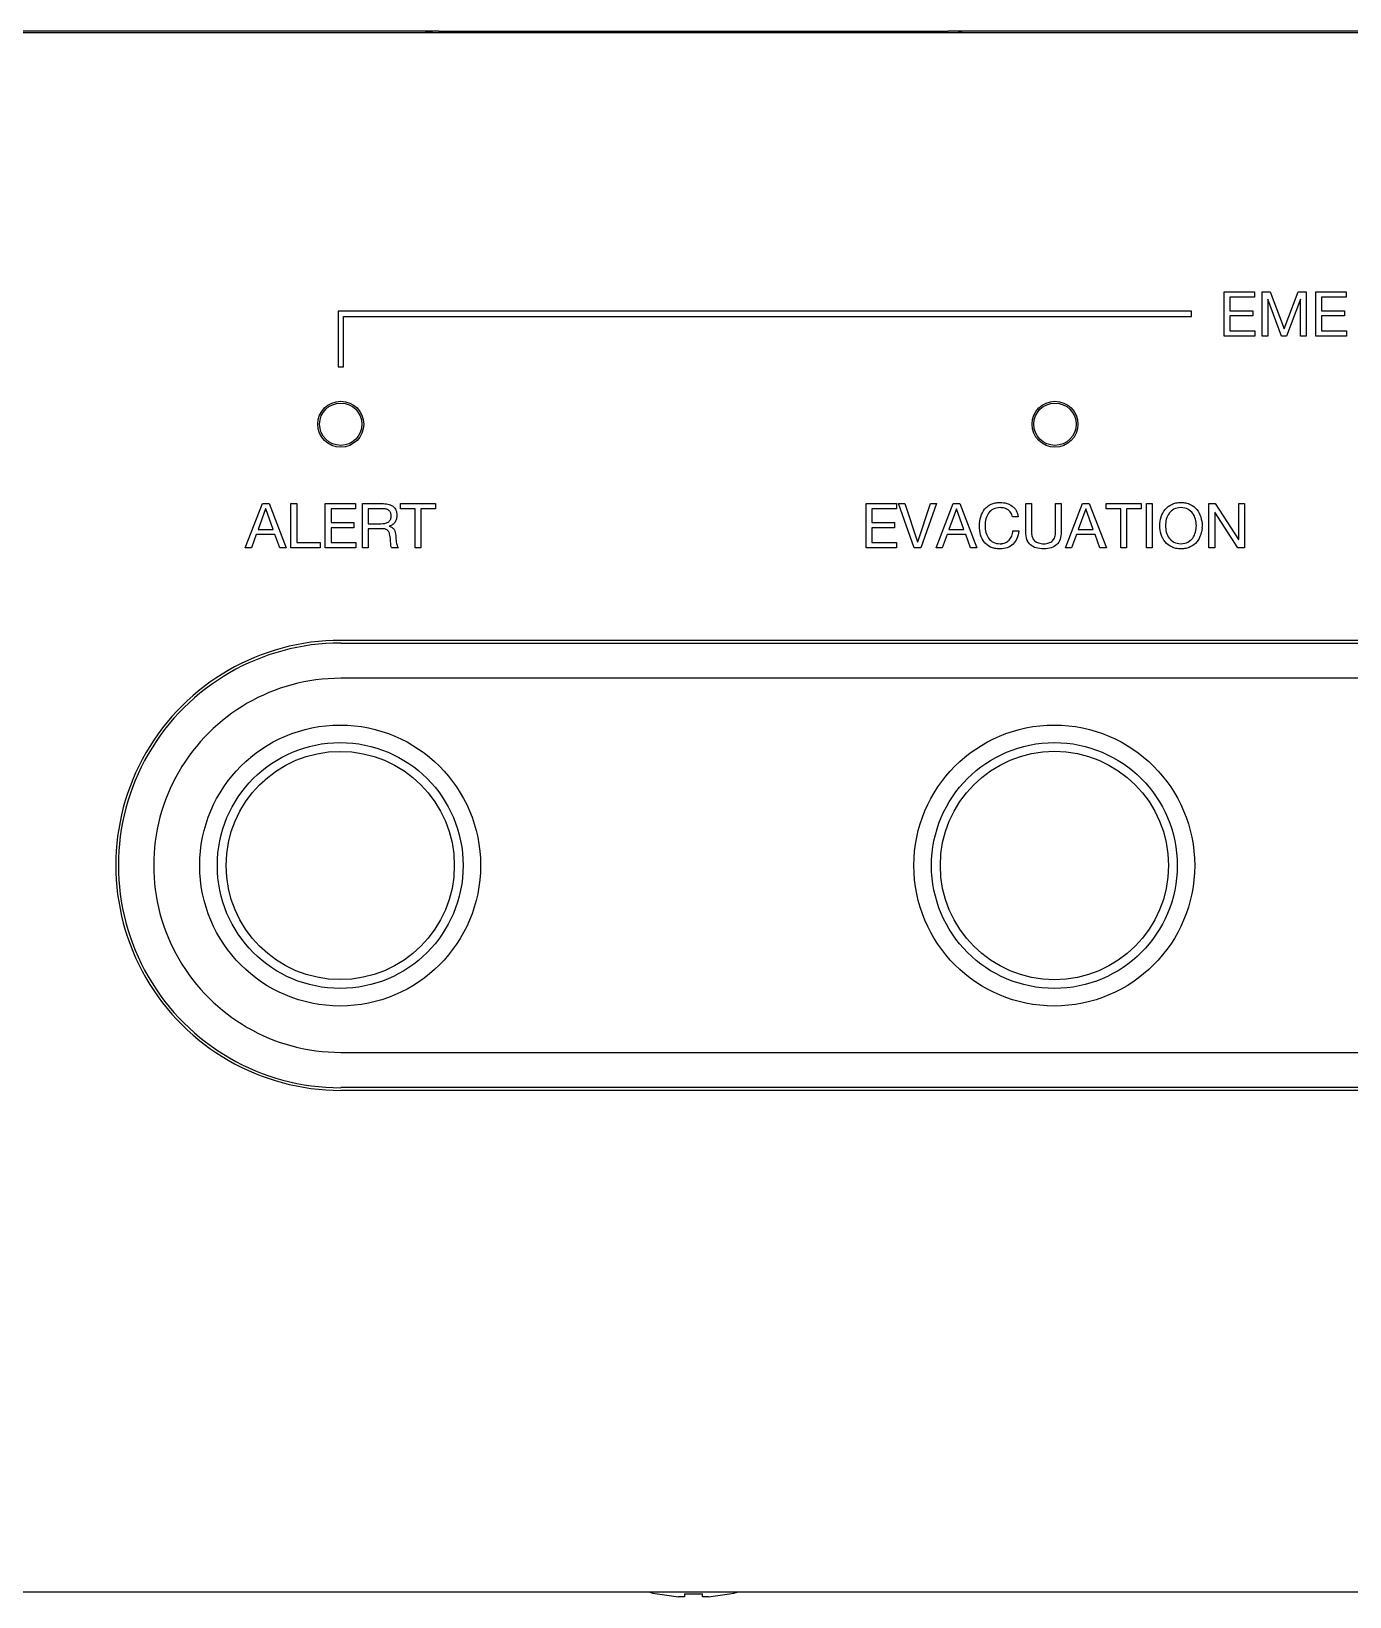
# Model space of a CAD drawing. Header units: millimetres. Extents: x 2974 to 5671, y 1205 to 3288.
# Drawn here: x 4236.94 to 4251.77, y 3073.58 to 3091.18 of the extents above; entities that cross this region are included whole.
import ezdxf

# ---------------------------------------------------------------- set-up
doc = ezdxf.new("R2010")
doc.units = ezdxf.units.MM
doc.linetypes.add('atContinuous2', pattern=[0])
doc.layers.add('Layer 1', color=7, linetype='Continuous')

# ---------------------------------------------------------------- blocks, each defined once
blk = doc.blocks.new('TOA')
at = {"layer": 'Layer 1', "color": 0}
for points in [[(2239.958, 474.483), (2149.977, 474.483)], [(2149.991, 474.417), (2478.331, 474.417)], [(2239.333, 474.458), (2239.23, 474.417)], [(2239.622, 474.481), (2239.333, 474.458)], [(2239.949, 474.483), (2239.622, 474.482)], [(2239.958, 474.483), (2239.949, 474.483)], [(2239.958, 474.483), (2240.823, 474.483)], [(2240.823, 474.483), (2241.647, 474.483)], [(2241.647, 474.483), (2265.556, 474.483), (2266.38, 474.483)], [(2266.38, 474.483), (2267.246, 474.483)], [(2267.514, 474.482), (2267.246, 474.482)], [(2389.147, 474.483), (2267.247, 474.483)], [(2267.778, 474.47), (2267.514, 474.482)], [(2267.975, 474.43), (2267.778, 474.471)], [(2267.995, 474.417), (2267.975, 474.43)], [(2282.024, 460.536), (2283.649, 460.536)], [(2282.024, 458.175), (2282.024, 460.536)], [(2282.331, 460.26), (2282.331, 459.524)], [(2283.649, 460.26), (2282.331, 460.26)], [(2283.649, 460.536), (2283.649, 460.26)], [(2284.047, 460.536), (2284.479, 460.536)], [(2284.047, 458.175), (2284.047, 460.536)], [(2284.354, 460.14), (2284.354, 458.176)], [(2284.361, 460.14), (2284.354, 460.14)], [(2285.097, 458.175), (2284.361, 460.139)], [(2284.479, 460.536), (2285.226, 458.553)], [(2285.226, 458.553), (2285.977, 460.536)], [(2286.102, 460.14), (2285.365, 458.176)], [(2285.977, 460.536), (2286.408, 460.536)], [(2286.102, 458.175), (2286.102, 460.139)], [(2286.408, 460.536), (2286.408, 458.175)], [(2286.929, 460.536), (2288.554, 460.536)], [(2286.929, 458.175), (2286.929, 460.536)], [(2287.236, 460.26), (2287.236, 459.524)], [(2288.554, 460.26), (2287.236, 460.26)], [(2288.554, 460.536), (2288.554, 460.26)], [(2234.576, 459.498), (2234.576, 456.523), (2234.859, 456.523), (2234.859, 459.215), (2280.277, 459.215), (2280.277, 459.498), (2234.576, 459.498), (2234.576, 459.498)], [(2283.559, 459.249), (2282.33, 459.249)], [(2282.331, 459.525), (2283.56, 459.525)], [(2282.331, 459.249), (2282.331, 458.452)], [(2283.559, 459.525), (2283.559, 459.249)], [(2288.464, 459.249), (2287.235, 459.249)], [(2287.236, 459.525), (2288.465, 459.525)], [(2287.236, 459.249), (2287.236, 458.452)], [(2288.464, 459.525), (2288.464, 459.249)], [(2282.331, 458.452), (2283.658, 458.452)], [(2283.658, 458.452), (2283.658, 458.176)], [(2287.236, 458.452), (2288.563, 458.452)], [(2288.563, 458.452), (2288.563, 458.176)], [(2283.658, 458.175), (2282.024, 458.175)], [(2284.354, 458.175), (2284.047, 458.175)], [(2285.365, 458.175), (2285.097, 458.175)], [(2286.408, 458.175), (2286.102, 458.175)], [(2288.563, 458.175), (2286.929, 458.175)], [(2229.605, 446.845), (2230.528, 449.205)], [(2230.529, 449.205), (2230.877, 449.205)], [(2230.876, 449.205), (2231.8, 446.845)], [(2232.05, 449.205), (2232.357, 449.205)], [(2232.05, 446.845), (2232.05, 449.205)], [(2232.357, 449.205), (2232.357, 447.121)], [(2233.89, 449.205), (2235.515, 449.205)], [(2233.89, 446.845), (2233.89, 449.205)], [(2235.514, 449.205), (2235.514, 448.929)], [(2235.882, 449.205), (2237, 449.205)], [(2235.882, 446.845), (2235.882, 449.205)], [(2237, 449.205), (2237.083, 449.203)], [(2237.084, 449.203), (2237.162, 449.195)], [(2237.162, 449.195), (2237.235, 449.182)], [(2237.235, 449.182), (2237.304, 449.164)], [(2237.304, 449.165), (2237.368, 449.143)], [(2237.368, 449.142), (2237.428, 449.114)], [(2237.428, 449.114), (2237.483, 449.081)], [(2237.482, 449.081), (2237.532, 449.043)], [(2237.532, 449.043), (2237.576, 449.001)], [(2237.915, 449.205), (2239.797, 449.205)], [(2237.915, 448.929), (2237.915, 449.205)], [(2239.797, 449.205), (2239.797, 448.929)], [(2262.842, 449.205), (2264.466, 449.205)], [(2262.842, 446.845), (2262.842, 449.205)], [(2264.466, 449.205), (2264.466, 448.929)], [(2264.586, 449.205), (2264.927, 449.205)], [(2265.42, 446.845), (2264.586, 449.205)], [(2264.927, 449.205), (2265.603, 447.159)], [(2265.61, 447.159), (2266.292, 449.205)], [(2266.62, 449.205), (2265.778, 446.845)], [(2266.292, 449.205), (2266.62, 449.205)], [(2266.59, 446.845), (2267.513, 449.205)], [(2267.513, 449.205), (2267.861, 449.205)], [(2267.861, 449.205), (2268.785, 446.845)], [(2269.266, 448.982), (2269.349, 449.054)], [(2269.349, 449.053), (2269.44, 449.115)], [(2269.44, 449.115), (2269.54, 449.168)], [(2269.54, 449.169), (2269.594, 449.192)], [(2269.593, 449.192), (2269.649, 449.212)], [(2269.649, 449.212), (2269.706, 449.229)], [(2269.706, 449.229), (2269.766, 449.243)], [(2269.765, 449.242), (2269.827, 449.253)], [(2269.827, 449.253), (2269.89, 449.26)], [(2269.89, 449.26), (2269.955, 449.265)], [(2269.956, 449.265), (2270.023, 449.266)], [(2270.023, 449.267), (2270.115, 449.264)], [(2270.115, 449.264), (2270.204, 449.255)], [(2270.204, 449.255), (2270.291, 449.239)], [(2270.291, 449.239), (2270.375, 449.217)], [(2270.375, 449.217), (2270.455, 449.189)], [(2270.455, 449.189), (2270.531, 449.156)], [(2270.531, 449.156), (2270.602, 449.117)], [(2270.602, 449.117), (2270.668, 449.072)], [(2270.668, 449.072), (2270.73, 449.021)], [(2271.395, 449.205), (2271.702, 449.205)], [(2271.395, 447.694), (2271.395, 449.205)], [(2271.702, 449.205), (2271.702, 447.702)], [(2272.99, 449.205), (2273.297, 449.205)], [(2272.99, 447.702), (2272.99, 449.205)], [(2273.296, 449.205), (2273.296, 447.694)], [(2273.518, 446.845), (2274.442, 449.205)], [(2274.442, 449.205), (2274.79, 449.205)], [(2274.79, 449.205), (2275.714, 446.845)], [(2275.697, 449.205), (2277.579, 449.205)], [(2275.697, 448.929), (2275.697, 449.205)], [(2277.579, 449.205), (2277.579, 448.929)], [(2277.864, 449.205), (2278.171, 449.205)], [(2277.864, 446.845), (2277.864, 449.205)], [(2278.17, 449.205), (2278.17, 446.845)], [(2278.93, 448.97), (2279.014, 449.043)], [(2279.014, 449.044), (2279.108, 449.108)], [(2279.108, 449.108), (2279.21, 449.164)], [(2279.209, 449.164), (2279.263, 449.188)], [(2279.263, 449.188), (2279.32, 449.209)], [(2279.32, 449.209), (2279.379, 449.227)], [(2279.378, 449.227), (2279.439, 449.241)], [(2279.439, 449.241), (2279.501, 449.253)], [(2279.501, 449.253), (2279.566, 449.261)], [(2279.567, 449.26), (2279.634, 449.265)], [(2279.634, 449.265), (2279.703, 449.266)], [(2279.704, 449.267), (2279.773, 449.266)], [(2279.773, 449.265), (2279.84, 449.26)], [(2279.84, 449.26), (2279.904, 449.252)], [(2279.905, 449.253), (2279.968, 449.241)], [(2279.968, 449.241), (2280.029, 449.227)], [(2280.029, 449.227), (2280.088, 449.209)], [(2280.087, 449.209), (2280.144, 449.188)], [(2280.144, 449.188), (2280.198, 449.164)], [(2280.198, 449.164), (2280.3, 449.108)], [(2280.299, 449.108), (2280.393, 449.044)], [(2280.393, 449.044), (2280.477, 448.971)], [(2281.206, 449.205), (2281.543, 449.205)], [(2281.206, 446.845), (2281.206, 449.205)], [(2281.542, 449.205), (2282.793, 447.291)], [(2282.8, 449.205), (2283.107, 449.205)], [(2282.8, 447.291), (2282.8, 449.205)], [(2283.107, 449.205), (2283.107, 446.845)], [(2230.293, 447.826), (2231.095, 447.826), (2230.7, 448.921)], [(2230.695, 448.921), (2230.294, 447.826)], [(2230.701, 448.921), (2230.695, 448.921)], [(2234.196, 448.929), (2234.196, 448.194)], [(2235.514, 448.929), (2234.196, 448.929)], [(2236.189, 448.929), (2236.189, 448.132)], [(2236.986, 448.929), (2236.189, 448.929)], [(2237.041, 448.927), (2236.986, 448.929)], [(2237.091, 448.923), (2237.04, 448.927)], [(2237.138, 448.914), (2237.091, 448.923)], [(2237.182, 448.902), (2237.139, 448.914)], [(2237.22, 448.887), (2237.181, 448.902)], [(2237.209, 448.19), (2237.249, 448.211)], [(2237.255, 448.868), (2237.22, 448.887)], [(2237.248, 448.211), (2237.285, 448.236)], [(2237.286, 448.846), (2237.255, 448.868)], [(2237.285, 448.236), (2237.317, 448.265)], [(2237.313, 448.821), (2237.286, 448.846)], [(2237.337, 448.793), (2237.313, 448.821)], [(2237.316, 448.266), (2237.345, 448.299)], [(2237.358, 448.762), (2237.337, 448.792)], [(2237.345, 448.298), (2237.369, 448.335)], [(2237.375, 448.73), (2237.358, 448.762)], [(2237.37, 448.336), (2237.39, 448.378)], [(2237.39, 448.696), (2237.376, 448.73)], [(2237.401, 448.66), (2237.39, 448.697)], [(2237.39, 448.378), (2237.404, 448.426)], [(2237.409, 448.622), (2237.401, 448.66)], [(2237.404, 448.425), (2237.412, 448.479)], [(2237.414, 448.581), (2237.41, 448.622)], [(2237.412, 448.48), (2237.415, 448.54)], [(2237.415, 448.539), (2237.414, 448.581)], [(2237.577, 449.001), (2237.615, 448.954)], [(2237.624, 448.217), (2237.598, 448.178)], [(2237.615, 448.954), (2237.648, 448.904)], [(2237.646, 448.258), (2237.623, 448.217)], [(2237.647, 448.903), (2237.674, 448.849)], [(2237.667, 448.301), (2237.647, 448.259)], [(2237.684, 448.345), (2237.667, 448.301)], [(2237.674, 448.849), (2237.695, 448.79)], [(2237.697, 448.392), (2237.683, 448.346)], [(2237.695, 448.791), (2237.71, 448.729)], [(2237.708, 448.439), (2237.697, 448.392)], [(2237.715, 448.488), (2237.708, 448.439)], [(2237.71, 448.728), (2237.719, 448.662)], [(2237.72, 448.539), (2237.715, 448.488)], [(2237.719, 448.662), (2237.722, 448.592)], [(2237.722, 448.592), (2237.721, 448.539)], [(2238.703, 448.929), (2237.915, 448.929)], [(2238.703, 446.845), (2238.703, 448.929)], [(2239.009, 448.929), (2239.009, 446.845)], [(2239.797, 448.929), (2239.009, 448.929)], [(2263.149, 448.929), (2263.149, 448.194)], [(2264.466, 448.929), (2263.149, 448.929)], [(2267.679, 448.921), (2267.279, 447.826)], [(2267.685, 448.921), (2267.679, 448.921)], [(2268.08, 447.826), (2267.685, 448.921)], [(2268.917, 448.146), (2268.931, 448.27)], [(2268.93, 448.27), (2268.951, 448.39)], [(2268.952, 448.389), (2268.983, 448.504)], [(2268.983, 448.505), (2269.023, 448.615)], [(2269.023, 448.615), (2269.071, 448.718)], [(2269.071, 448.718), (2269.128, 448.813)], [(2269.127, 448.813), (2269.192, 448.901)], [(2269.193, 448.901), (2269.266, 448.982)], [(2269.23, 448.222), (2269.222, 448.133)], [(2269.245, 448.31), (2269.23, 448.222)], [(2269.265, 448.396), (2269.244, 448.31)], [(2269.292, 448.479), (2269.266, 448.396)], [(2269.324, 448.557), (2269.292, 448.479)], [(2269.364, 448.631), (2269.324, 448.557)], [(2269.409, 448.7), (2269.364, 448.631)], [(2269.461, 448.763), (2269.408, 448.7)], [(2269.52, 448.82), (2269.461, 448.763)], [(2269.585, 448.869), (2269.52, 448.82)], [(2269.657, 448.912), (2269.586, 448.87)], [(2269.737, 448.946), (2269.657, 448.911)], [(2269.824, 448.971), (2269.737, 448.946)], [(2269.918, 448.986), (2269.823, 448.971)], [(2270.02, 448.991), (2269.918, 448.986)], [(2270.081, 448.989), (2270.02, 448.991)], [(2270.14, 448.983), (2270.08, 448.989)], [(2270.197, 448.974), (2270.14, 448.983)], [(2270.251, 448.96), (2270.196, 448.974)], [(2270.304, 448.943), (2270.251, 448.96)], [(2270.354, 448.922), (2270.304, 448.943)], [(2270.403, 448.897), (2270.354, 448.922)], [(2270.449, 448.868), (2270.403, 448.897)], [(2270.492, 448.836), (2270.449, 448.869)], [(2270.531, 448.799), (2270.492, 448.835)], [(2270.566, 448.759), (2270.531, 448.8)], [(2270.597, 448.715), (2270.566, 448.759)], [(2270.625, 448.667), (2270.598, 448.715)], [(2270.648, 448.615), (2270.625, 448.667)], [(2270.667, 448.56), (2270.648, 448.616)], [(2270.682, 448.5), (2270.666, 448.56)], [(2270.997, 448.5), (2270.683, 448.5)], [(2270.731, 449.021), (2270.787, 448.964)], [(2270.787, 448.964), (2270.839, 448.901)], [(2270.838, 448.901), (2270.884, 448.832)], [(2270.884, 448.832), (2270.923, 448.757)], [(2270.923, 448.757), (2270.955, 448.677)], [(2270.956, 448.677), (2270.98, 448.592)], [(2270.98, 448.592), (2270.997, 448.5)], [(2274.608, 448.921), (2274.207, 447.826)], [(2274.614, 448.921), (2274.608, 448.921)], [(2275.008, 447.826), (2274.613, 448.921)], [(2276.485, 448.929), (2275.697, 448.929)], [(2276.485, 446.845), (2276.485, 448.929)], [(2276.792, 448.929), (2276.792, 446.845)], [(2277.579, 448.929), (2276.792, 448.929)], [(2278.574, 448.145), (2278.588, 448.263)], [(2278.587, 448.263), (2278.609, 448.378)], [(2278.61, 448.379), (2278.64, 448.492)], [(2278.64, 448.492), (2278.681, 448.6)], [(2278.681, 448.6), (2278.73, 448.703)], [(2278.73, 448.703), (2278.788, 448.799)], [(2278.788, 448.799), (2278.854, 448.888)], [(2278.854, 448.888), (2278.93, 448.97)], [(2278.888, 448.201), (2278.878, 448.113)], [(2278.902, 448.288), (2278.888, 448.201)], [(2278.922, 448.375), (2278.901, 448.289)], [(2278.95, 448.459), (2278.923, 448.375)], [(2278.983, 448.539), (2278.95, 448.459)], [(2279.023, 448.614), (2278.983, 448.538)], [(2279.07, 448.685), (2279.023, 448.614)], [(2279.124, 448.751), (2279.07, 448.686)], [(2279.185, 448.81), (2279.123, 448.751)], [(2279.252, 448.861), (2279.185, 448.809)], [(2279.328, 448.907), (2279.253, 448.862)], [(2279.411, 448.944), (2279.328, 448.907)], [(2279.5, 448.97), (2279.41, 448.944)], [(2279.598, 448.985), (2279.5, 448.969)], [(2279.704, 448.991), (2279.599, 448.986)], [(2279.809, 448.985), (2279.704, 448.99)], [(2279.906, 448.97), (2279.809, 448.986)], [(2279.997, 448.944), (2279.906, 448.97)], [(2280.079, 448.907), (2279.997, 448.944)], [(2280.154, 448.861), (2280.079, 448.906)], [(2280.222, 448.81), (2280.154, 448.862)], [(2280.283, 448.751), (2280.222, 448.81)], [(2280.336, 448.685), (2280.282, 448.75)], [(2280.383, 448.614), (2280.336, 448.685)], [(2280.424, 448.539), (2280.383, 448.615)], [(2280.458, 448.459), (2280.425, 448.539)], [(2280.484, 448.375), (2280.458, 448.459)], [(2280.477, 448.97), (2280.552, 448.888)], [(2280.505, 448.288), (2280.484, 448.374)], [(2280.52, 448.201), (2280.505, 448.288)], [(2280.529, 448.113), (2280.52, 448.201)], [(2280.552, 448.888), (2280.619, 448.799)], [(2280.62, 448.799), (2280.678, 448.703)], [(2280.677, 448.703), (2280.726, 448.6)], [(2280.726, 448.6), (2280.766, 448.492)], [(2280.766, 448.492), (2280.797, 448.379)], [(2280.797, 448.379), (2280.819, 448.264)], [(2280.82, 448.263), (2280.834, 448.145)], [(2281.512, 448.739), (2281.512, 446.844)], [(2281.519, 448.739), (2281.512, 448.739)], [(2282.76, 446.845), (2281.519, 448.74)], [(2230.194, 447.55), (2229.929, 446.845)], [(2231.194, 447.55), (2230.194, 447.55)], [(2231.453, 446.845), (2231.195, 447.55)], [(2234.196, 448.194), (2235.424, 448.194)], [(2234.196, 447.918), (2234.196, 447.121)], [(2235.424, 447.918), (2234.196, 447.918)], [(2235.424, 448.194), (2235.424, 447.918)], [(2236.189, 448.132), (2236.857, 448.132)], [(2236.189, 447.857), (2236.189, 446.845)], [(2236.967, 447.857), (2236.189, 447.857)], [(2236.857, 448.132), (2236.966, 448.136)], [(2236.967, 448.136), (2237.071, 448.148)], [(2237.022, 447.854), (2236.967, 447.856)], [(2237.071, 447.848), (2237.022, 447.854)], [(2237.07, 448.148), (2237.119, 448.158)], [(2237.115, 447.837), (2237.071, 447.848)], [(2237.153, 447.821), (2237.114, 447.837)], [(2237.12, 448.158), (2237.166, 448.172)], [(2237.188, 447.803), (2237.154, 447.822)], [(2237.166, 448.172), (2237.209, 448.19)], [(2237.218, 447.781), (2237.187, 447.802)], [(2237.246, 447.756), (2237.219, 447.781)], [(2237.269, 447.729), (2237.246, 447.757)], [(2237.289, 447.698), (2237.269, 447.728)], [(2237.307, 447.666), (2237.289, 447.699)], [(2237.321, 447.63), (2237.307, 447.665)], [(2237.361, 448.014), (2237.309, 447.997)], [(2237.31, 447.998), (2237.31, 447.992)], [(2237.31, 447.991), (2237.359, 447.979)], [(2237.333, 447.592), (2237.321, 447.63)], [(2237.351, 447.513), (2237.332, 447.592)], [(2237.366, 447.429), (2237.351, 447.513)], [(2237.358, 447.98), (2237.402, 447.965)], [(2237.41, 448.034), (2237.361, 448.014)], [(2237.379, 447.341), (2237.366, 447.428)], [(2237.403, 447.964), (2237.442, 447.945)], [(2237.455, 448.056), (2237.41, 448.034)], [(2237.442, 447.946), (2237.477, 447.924)], [(2237.496, 448.082), (2237.455, 448.056)], [(2237.477, 447.924), (2237.508, 447.9)], [(2237.534, 448.111), (2237.496, 448.082)], [(2237.507, 447.9), (2237.534, 447.873)], [(2237.567, 448.143), (2237.534, 448.111)], [(2237.535, 447.873), (2237.559, 447.844)], [(2237.559, 447.844), (2237.58, 447.813)], [(2237.597, 448.179), (2237.567, 448.143)], [(2237.579, 447.813), (2237.613, 447.744)], [(2237.613, 447.744), (2237.636, 447.668)], [(2237.636, 447.668), (2237.652, 447.587)], [(2237.652, 447.587), (2237.664, 447.502)], [(2237.664, 447.501), (2237.67, 447.414)], [(2237.669, 447.414), (2237.673, 447.325)], [(2264.376, 447.918), (2263.148, 447.918)], [(2263.149, 448.194), (2264.377, 448.194)], [(2263.149, 447.918), (2263.149, 447.121)], [(2264.376, 448.194), (2264.376, 447.918)], [(2267.179, 447.55), (2266.914, 446.845)], [(2268.179, 447.55), (2267.179, 447.55)], [(2267.279, 447.826), (2268.08, 447.826)], [(2268.438, 446.845), (2268.179, 447.55)], [(2268.913, 448.018), (2268.917, 448.145)], [(2268.917, 447.891), (2268.913, 448.018)], [(2268.929, 447.768), (2268.916, 447.892)], [(2268.95, 447.649), (2268.929, 447.768)], [(2268.978, 447.534), (2268.95, 447.649)], [(2269.016, 447.424), (2268.978, 447.533)], [(2269.061, 447.323), (2269.016, 447.425)], [(2269.222, 448.132), (2269.219, 448.041)], [(2269.219, 448.042), (2269.222, 447.943)], [(2269.222, 447.943), (2269.23, 447.846)], [(2269.23, 447.846), (2269.245, 447.753)], [(2269.245, 447.753), (2269.266, 447.662)], [(2269.265, 447.662), (2269.291, 447.575)], [(2269.292, 447.575), (2269.324, 447.494)], [(2269.324, 447.495), (2269.364, 447.42)], [(2269.364, 447.42), (2269.409, 447.351)], [(2270.586, 447.353), (2270.618, 447.41)], [(2270.619, 447.41), (2270.646, 447.47)], [(2270.646, 447.47), (2270.668, 447.534)], [(2270.668, 447.534), (2270.685, 447.6)], [(2270.685, 447.601), (2270.698, 447.67)], [(2270.698, 447.67), (2270.706, 447.741)], [(2270.706, 447.741), (2271.02, 447.741)], [(2270.956, 447.432), (2270.921, 447.341)], [(2270.984, 447.529), (2270.956, 447.432)], [(2271.005, 447.632), (2270.984, 447.529)], [(2271.02, 447.741), (2271.005, 447.632)], [(2271.4, 447.581), (2271.395, 447.694)], [(2271.413, 447.475), (2271.4, 447.581)], [(2271.433, 447.377), (2271.412, 447.475)], [(2271.461, 447.287), (2271.433, 447.377)], [(2271.702, 447.702), (2271.705, 447.624)], [(2271.705, 447.625), (2271.713, 447.553)], [(2271.712, 447.552), (2271.726, 447.485)], [(2271.726, 447.485), (2271.745, 447.422)], [(2271.745, 447.422), (2271.768, 447.364)], [(2271.768, 447.364), (2271.797, 447.311)], [(2272.9, 447.311), (2272.927, 447.364)], [(2272.927, 447.364), (2272.949, 447.422)], [(2272.95, 447.422), (2272.968, 447.485)], [(2272.967, 447.485), (2272.98, 447.552)], [(2272.98, 447.552), (2272.987, 447.624)], [(2272.987, 447.625), (2272.99, 447.703)], [(2273.262, 447.384), (2273.236, 447.295)], [(2273.282, 447.481), (2273.262, 447.385)], [(2273.292, 447.584), (2273.281, 447.48)], [(2273.296, 447.694), (2273.292, 447.584)], [(2274.108, 447.55), (2273.842, 446.845)], [(2275.107, 447.55), (2274.108, 447.55)], [(2274.207, 447.826), (2275.009, 447.826)], [(2275.366, 446.845), (2275.107, 447.55)], [(2278.569, 448.025), (2278.574, 448.145)], [(2278.574, 447.905), (2278.569, 448.025)], [(2278.587, 447.788), (2278.573, 447.905)], [(2278.61, 447.672), (2278.588, 447.788)], [(2278.64, 447.559), (2278.61, 447.672)], [(2278.681, 447.45), (2278.64, 447.559)], [(2278.73, 447.347), (2278.681, 447.45)], [(2278.878, 448.113), (2278.875, 448.025)], [(2278.875, 448.025), (2278.878, 447.937)], [(2278.878, 447.937), (2278.888, 447.849)], [(2278.888, 447.849), (2278.902, 447.762)], [(2278.902, 447.762), (2278.923, 447.675)], [(2278.922, 447.675), (2278.949, 447.591)], [(2278.95, 447.591), (2278.983, 447.511)], [(2278.983, 447.512), (2279.023, 447.437)], [(2279.023, 447.437), (2279.07, 447.365)], [(2279.07, 447.365), (2279.124, 447.3)], [(2280.283, 447.299), (2280.337, 447.364)], [(2280.336, 447.365), (2280.383, 447.437)], [(2280.383, 447.437), (2280.424, 447.512)], [(2280.424, 447.512), (2280.457, 447.592)], [(2280.458, 447.591), (2280.484, 447.675)], [(2280.484, 447.675), (2280.505, 447.762)], [(2280.505, 447.762), (2280.52, 447.849)], [(2280.52, 447.849), (2280.529, 447.937)], [(2280.531, 448.025), (2280.529, 448.113)], [(2280.529, 447.937), (2280.531, 448.025)], [(2280.726, 447.45), (2280.677, 447.347)], [(2280.766, 447.559), (2280.726, 447.45)], [(2280.797, 447.672), (2280.766, 447.559)], [(2280.82, 447.788), (2280.798, 447.672)], [(2280.834, 447.905), (2280.82, 447.788)], [(2280.837, 448.025), (2280.833, 447.905)], [(2280.834, 448.145), (2280.838, 448.025)], [(2229.93, 446.845), (2229.606, 446.845)], [(2231.8, 446.845), (2231.452, 446.845)], [(2233.608, 446.845), (2232.05, 446.845)], [(2232.357, 447.121), (2233.608, 447.121)], [(2233.608, 447.121), (2233.608, 446.845)], [(2235.523, 446.845), (2233.889, 446.845)], [(2234.196, 447.121), (2235.523, 447.121)], [(2235.523, 447.121), (2235.523, 446.845)], [(2236.189, 446.845), (2235.882, 446.845)], [(2237.385, 447.253), (2237.379, 447.341)], [(2237.389, 447.166), (2237.386, 447.253)], [(2237.392, 447.085), (2237.389, 447.166)], [(2237.397, 447.011), (2237.392, 447.085)], [(2237.407, 446.944), (2237.397, 447.011)], [(2237.414, 446.914), (2237.407, 446.944)], [(2237.424, 446.888), (2237.414, 446.914)], [(2237.437, 446.864), (2237.424, 446.887)], [(2237.452, 446.845), (2237.437, 446.865)], [(2237.803, 446.845), (2237.452, 446.845)], [(2237.674, 447.325), (2237.68, 447.236)], [(2237.68, 447.236), (2237.69, 447.148)], [(2237.69, 447.148), (2237.707, 447.063)], [(2237.707, 447.063), (2237.729, 446.983)], [(2237.729, 446.983), (2237.743, 446.945)], [(2237.742, 446.945), (2237.76, 446.909)], [(2237.76, 446.909), (2237.78, 446.876)], [(2237.78, 446.876), (2237.803, 446.845)], [(2239.009, 446.845), (2238.702, 446.845)], [(2264.476, 446.845), (2262.842, 446.845)], [(2263.149, 447.121), (2264.476, 447.121)], [(2264.476, 447.121), (2264.476, 446.845)], [(2265.778, 446.845), (2265.421, 446.845)], [(2265.603, 447.159), (2265.61, 447.159)], [(2266.915, 446.845), (2266.591, 446.845)], [(2268.785, 446.845), (2268.438, 446.845)], [(2269.116, 447.229), (2269.061, 447.323)], [(2269.177, 447.142), (2269.115, 447.229)], [(2269.249, 447.063), (2269.178, 447.142)], [(2269.329, 446.993), (2269.249, 447.063)], [(2269.418, 446.932), (2269.328, 446.993)], [(2269.409, 447.35), (2269.462, 447.287)], [(2269.516, 446.88), (2269.418, 446.932)], [(2269.461, 447.287), (2269.521, 447.231)], [(2269.569, 446.857), (2269.516, 446.88)], [(2269.521, 447.231), (2269.586, 447.182)], [(2269.624, 446.838), (2269.569, 446.858)], [(2269.586, 447.181), (2269.658, 447.138)], [(2269.68, 446.821), (2269.623, 446.837)], [(2269.659, 447.138), (2269.739, 447.104)], [(2269.739, 446.807), (2269.68, 446.821)], [(2269.8, 446.797), (2269.738, 446.807)], [(2269.739, 447.104), (2269.827, 447.08)], [(2269.864, 446.79), (2269.801, 446.797)], [(2269.827, 447.079), (2269.922, 447.064)], [(2269.929, 446.785), (2269.864, 446.79)], [(2269.921, 447.064), (2270.023, 447.059)], [(2269.997, 446.783), (2269.93, 446.784)], [(2270.108, 446.787), (2269.997, 446.783)], [(2270.023, 447.059), (2270.097, 447.062)], [(2270.097, 447.063), (2270.168, 447.073)], [(2270.212, 446.799), (2270.108, 446.787)], [(2270.168, 447.072), (2270.234, 447.088)], [(2270.312, 446.819), (2270.212, 446.799)], [(2270.235, 447.088), (2270.298, 447.11)], [(2270.298, 447.11), (2270.357, 447.138)], [(2270.405, 446.847), (2270.312, 446.819)], [(2270.357, 447.139), (2270.412, 447.173)], [(2270.491, 446.882), (2270.405, 446.847)], [(2270.412, 447.172), (2270.463, 447.21)], [(2270.462, 447.211), (2270.508, 447.254)], [(2270.571, 446.926), (2270.491, 446.882)], [(2270.508, 447.254), (2270.55, 447.302)], [(2270.55, 447.301), (2270.586, 447.353)], [(2270.645, 446.978), (2270.571, 446.926)], [(2270.713, 447.037), (2270.645, 446.978)], [(2270.775, 447.104), (2270.713, 447.037)], [(2270.831, 447.177), (2270.775, 447.104)], [(2270.878, 447.255), (2270.83, 447.176)], [(2270.92, 447.34), (2270.878, 447.255)], [(2271.499, 447.205), (2271.462, 447.287)], [(2271.542, 447.13), (2271.498, 447.205)], [(2271.594, 447.062), (2271.542, 447.13)], [(2271.652, 447.002), (2271.594, 447.062)], [(2271.718, 446.949), (2271.652, 447.002)], [(2271.791, 446.904), (2271.719, 446.949)], [(2271.87, 446.866), (2271.791, 446.904)], [(2271.797, 447.311), (2271.831, 447.263)], [(2271.832, 447.263), (2271.872, 447.221)], [(2271.957, 446.836), (2271.87, 446.866)], [(2271.872, 447.221), (2271.917, 447.183)], [(2271.917, 447.183), (2271.966, 447.15)], [(2272.05, 446.813), (2271.956, 446.836)], [(2271.965, 447.151), (2272.02, 447.123)], [(2272.02, 447.123), (2272.08, 447.1)], [(2272.149, 446.797), (2272.05, 446.813)], [(2272.08, 447.1), (2272.144, 447.082)], [(2272.144, 447.082), (2272.213, 447.069)], [(2272.254, 446.787), (2272.149, 446.797)], [(2272.213, 447.069), (2272.286, 447.061)], [(2272.366, 446.783), (2272.255, 446.786)], [(2272.287, 447.062), (2272.366, 447.06)], [(2272.366, 447.059), (2272.44, 447.061)], [(2272.475, 446.787), (2272.366, 446.784)], [(2272.44, 447.062), (2272.509, 447.07)], [(2272.578, 446.798), (2272.475, 446.787)], [(2272.509, 447.069), (2272.574, 447.082)], [(2272.575, 447.082), (2272.635, 447.1)], [(2272.674, 446.816), (2272.577, 446.798)], [(2272.634, 447.1), (2272.69, 447.123)], [(2272.763, 446.84), (2272.674, 446.815)], [(2272.69, 447.123), (2272.742, 447.151)], [(2272.742, 447.151), (2272.788, 447.184)], [(2272.846, 446.872), (2272.763, 446.84)], [(2272.788, 447.183), (2272.831, 447.221)], [(2272.831, 447.221), (2272.868, 447.263)], [(2272.923, 446.911), (2272.846, 446.872)], [(2272.868, 447.263), (2272.9, 447.311)], [(2272.993, 446.958), (2272.924, 446.912)], [(2273.056, 447.01), (2272.993, 446.957)], [(2273.112, 447.071), (2273.056, 447.01)], [(2273.161, 447.138), (2273.112, 447.071)], [(2273.203, 447.213), (2273.161, 447.138)], [(2273.236, 447.295), (2273.203, 447.213)], [(2273.842, 446.845), (2273.518, 446.845)], [(2275.713, 446.845), (2275.365, 446.845)], [(2276.792, 446.845), (2276.485, 446.845)], [(2278.17, 446.845), (2277.863, 446.845)], [(2278.788, 447.252), (2278.73, 447.348)], [(2278.854, 447.162), (2278.788, 447.252)], [(2278.93, 447.08), (2278.854, 447.162)], [(2279.014, 447.007), (2278.93, 447.08)], [(2279.108, 446.943), (2279.014, 447.007)], [(2279.209, 446.886), (2279.107, 446.942)], [(2279.124, 447.299), (2279.186, 447.24)], [(2279.185, 447.24), (2279.252, 447.188)], [(2279.263, 446.862), (2279.209, 446.886)], [(2279.252, 447.189), (2279.327, 447.144)], [(2279.32, 446.841), (2279.263, 446.862)], [(2279.378, 446.824), (2279.319, 446.842)], [(2279.328, 447.143), (2279.411, 447.106)], [(2279.439, 446.809), (2279.378, 446.824)], [(2279.411, 447.107), (2279.501, 447.081)], [(2279.501, 446.798), (2279.439, 446.809)], [(2279.5, 447.081), (2279.598, 447.065)], [(2279.567, 446.79), (2279.502, 446.798)], [(2279.634, 446.785), (2279.567, 446.79)], [(2279.598, 447.065), (2279.703, 447.06)], [(2279.704, 446.783), (2279.635, 446.784)], [(2279.704, 447.059), (2279.809, 447.064)], [(2279.773, 446.785), (2279.704, 446.784)], [(2279.84, 446.79), (2279.773, 446.785)], [(2279.809, 447.065), (2279.906, 447.081)], [(2279.905, 446.798), (2279.841, 446.79)], [(2279.968, 446.809), (2279.905, 446.798)], [(2279.906, 447.081), (2279.997, 447.107)], [(2280.029, 446.824), (2279.968, 446.809)], [(2279.997, 447.107), (2280.079, 447.144)], [(2280.087, 446.841), (2280.028, 446.823)], [(2280.079, 447.143), (2280.154, 447.188)], [(2280.144, 446.862), (2280.087, 446.841)], [(2280.198, 446.886), (2280.144, 446.862)], [(2280.154, 447.189), (2280.222, 447.241)], [(2280.299, 446.943), (2280.197, 446.887)], [(2280.222, 447.24), (2280.283, 447.299)], [(2280.393, 447.007), (2280.299, 446.943)], [(2280.477, 447.08), (2280.393, 447.007)], [(2280.552, 447.162), (2280.477, 447.08)], [(2280.62, 447.252), (2280.553, 447.162)], [(2280.677, 447.347), (2280.619, 447.251)], [(2281.512, 446.845), (2281.205, 446.845)], [(2283.107, 446.845), (2282.76, 446.845)], [(2282.793, 447.291), (2282.8, 447.291)], [(2387.684, 441.888), (2234.717, 441.888)], [(2234.717, 441.746), (2387.684, 441.746)], [(2387.684, 439.858), (2234.717, 439.858)], [(2234.717, 419.839), (2387.684, 419.839)], [(2387.684, 417.951), (2234.717, 417.951)], [(2234.717, 417.81), (2387.684, 417.81)], [(2478.331, 390.946), (2142.087, 390.946)], [(2251.259, 390.946), (2251.431, 390.905), (2251.668, 390.855)], [(2251.668, 390.855), (2251.668, 390.856), (2251.669, 390.858), (2251.671, 390.861), (2251.673, 390.866)], [(2251.673, 390.866), (2252.796, 390.708)], [(2253.116, 390.866), (2253.116, 390.708), (2252.797, 390.708)], [(2253.116, 390.866), (2254.089, 390.866)], [(2254.408, 390.708), (2254.089, 390.708), (2254.089, 390.866)], [(2254.408, 390.708), (2255.531, 390.866)], [(2255.531, 390.866), (2255.533, 390.861), (2255.535, 390.858), (2255.536, 390.856), (2255.537, 390.855)], [(2255.537, 390.855), (2255.773, 390.905), (2255.945, 390.946)]]:
    blk.add_lwpolyline(points, dxfattribs=at)
at = {"layer": 'Layer 1', "color": 0, "linetype": 'atContinuous2'}
for centre, radius in [((2234.719, 453.456), 1.23), ((2234.718, 453.455), 1.133), ((2272.961, 453.455), 1.229), ((2272.959, 453.455), 1.133), ((2234.682, 429.837), 7.519), ((2272.923, 429.837), 7.519), ((2234.688, 429.838), 6.58), ((2234.689, 429.839), 6.109), ((2272.929, 429.838), 6.58), ((2272.932, 429.839), 6.11)]:
    blk.add_circle(centre, radius, dxfattribs=at)
for centre, radius, start, end in [((2234.71, 429.847), 12.041, 89.96337, 270.03663), ((2234.709, 429.847), 11.899, 89.96182, 270.03818), ((2234.711, 429.847), 10.01, 89.96274, 270.03726)]:
    blk.add_arc(centre, radius, start, end, dxfattribs=at)

msp = doc.modelspace()

# ---------------------------------------------------------------- block references
at = {"color": 0, "xscale": 0.2100636337969045, "yscale": 0.2100636337969045, "zscale": 0.2100636337969045}
msp.add_blockref('TOA', (3770.99234, 2991.50651, -1204.84475), dxfattribs=at)

doc.saveas('drawing.dxf')
